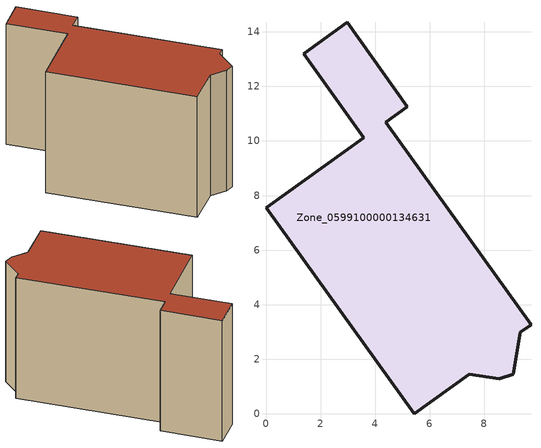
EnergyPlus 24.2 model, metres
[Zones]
Zone_0599100000134631
 floor ground (C_G): 9.33,2.99 9.07,1.45 8.56,1.27 7.45,1.44 5.43,0 0,7.55 3.59,10.12 1.38,13.2 2.98,14.35 5.19,11.26 4.39,10.69 9.72,3.26 z0
 wall outside (C_F): 2.98,14.35 1.38,13.2 3.59,10.12 0,7.55 5.43,0 7.45,1.44 8.56,1.27 9.07,1.45 9.33,2.99 9.72,3.26 4.39,10.69 5.19,11.26 2.98,14.35 z0:8.31
 roof outside (C_R): 9.07,1.45 9.33,2.99 9.72,3.26 4.39,10.69 5.19,11.26 2.98,14.35 1.38,13.2 3.59,10.12 0,7.55 5.43,0 7.45,1.44 8.56,1.27 z8.31
[BUILDING]
Pand.0599100000134631: North Axis=0; Terrain=City; Loads Convergence Tolerance Value=0.04; Temperature Convergence Tolerance Value=0.4; Solar Distribution=FullExterior; Maximum Number of Warmup Days=25; Minimum Number of Warmup Days=1
[Site:Location]
Rotterdam.The.Hague.AP_ZH_NLD Design_Conditions: Latitude=51.96; Longitude=4.45; Time Zone=1; Elevation=-4.5
[SITE:GROUNDTEMPERATURE:BUILDINGSURFACE]
18, 18, 18, 18, 18, 18, 18, 18, 18, 18, 18, 18
[MATERIAL] Thermal Absorptance=0.9; Solar Absorptance=0.7; Visible Absorptance=0.7
Name | Roughness | Thickness | Conductivity | Density | Specific Heat
G.TI.1975-1991 | MediumSmooth | 0.15 | 0.288461 | 540 | 1210
F.TI.1975-1991 | Rough | 0.3 | 0.230769 | 1920 | 840
R.TI.1975-1991 | MediumRough | 0.2 | 0.153846 | 1500 | 1000
[CONSTRUCTION]
C_G: G.TI.1975-1991
C_F: F.TI.1975-1991
C_R: R.TI.1975-1991
[ZONE]
Zone_0599100000134631: Type=1; Multiplier=1; Ceiling Height=Autocalculate; Volume=Autocalculate; Floor Area=autocalculate; Part of Total Floor Area=Yes
[ZONEINFILTRATION:DESIGNFLOWRATE]
Infil_Zone_0599100000134631: Zone or ZoneList or Space or SpaceList=Zone_0599100000134631; Schedule=AlwaysOn; Design Flow Rate Calculation Method=Flow/Area; Flow Rate per Floor Area=0.003; Constant Term Coefficient=1; Temperature Term Coefficient=0; Velocity Term Coefficient=0; Velocity Squared Term Coefficient=0
[HVACTEMPLATE:ZONE:IDEALLOADSAIRSYSTEM]
Zone_0599100000134631: Maximum Heating Supply Air Temperature=50; Minimum Cooling Supply Air Temperature=13; Maximum Heating Supply Air Humidity Ratio=0.0156; Minimum Cooling Supply Air Humidity Ratio=0.0077; Heating Limit=NoLimit; Cooling Limit=NoLimit; Dehumidification Control Type=ConstantSensibleHeatRatio; Cooling Sensible Heat Ratio=0.7; Dehumidification Setpoint=60; Humidification Control Type=None; Humidification Setpoint=30; Outdoor Air Method=None; Outdoor Air Flow Rate per Person=0.00944; Outdoor Air Flow Rate per Zone Floor Area=0; Outdoor Air Flow Rate per Zone=0; Demand Controlled Ventilation Type=None; Outdoor Air Economizer Type=NoEconomizer; Heat Recovery Type=None; Sensible Heat Recovery Effectiveness=0.7; Latent Heat Recovery Effectiveness=0.65
[ZONECONTROL:THERMOSTAT]
ThermostatControl_Zone_0599100000134631: Zone or ZoneList=Zone_0599100000134631; Control Type Schedule=DualSetpointControlType; Control 1=Thermostat_Zone_0599100000134631; Temperature Difference Between Cutout And Setpoint=0
[THERMOSTATSETPOINT:DUALSETPOINT]
Thermostat_Zone_0599100000134631: Heating Setpoint Temperature Schedule=HeatingSetpoint_Zone_0599100000134631; Cooling Setpoint Temperature Schedule=CoolingSetpoint_Zone_0599100000134631
[SCHEDULE:COMPACT]
HeatingSetpoint_Zone_0599100000134631: Through: 12/31, For: AllDays, Until: 24:00, 21
CoolingSetpoint_Zone_0599100000134631: Through: 12/31, For: AllDays, Until: 24:00, 24
DualSetpointControlType: Through: 12/31, For: AllDays, Until: 24:00, 4
AlwaysOn: Through: 12/31, For: AllDays, Until: 24:00, 1
